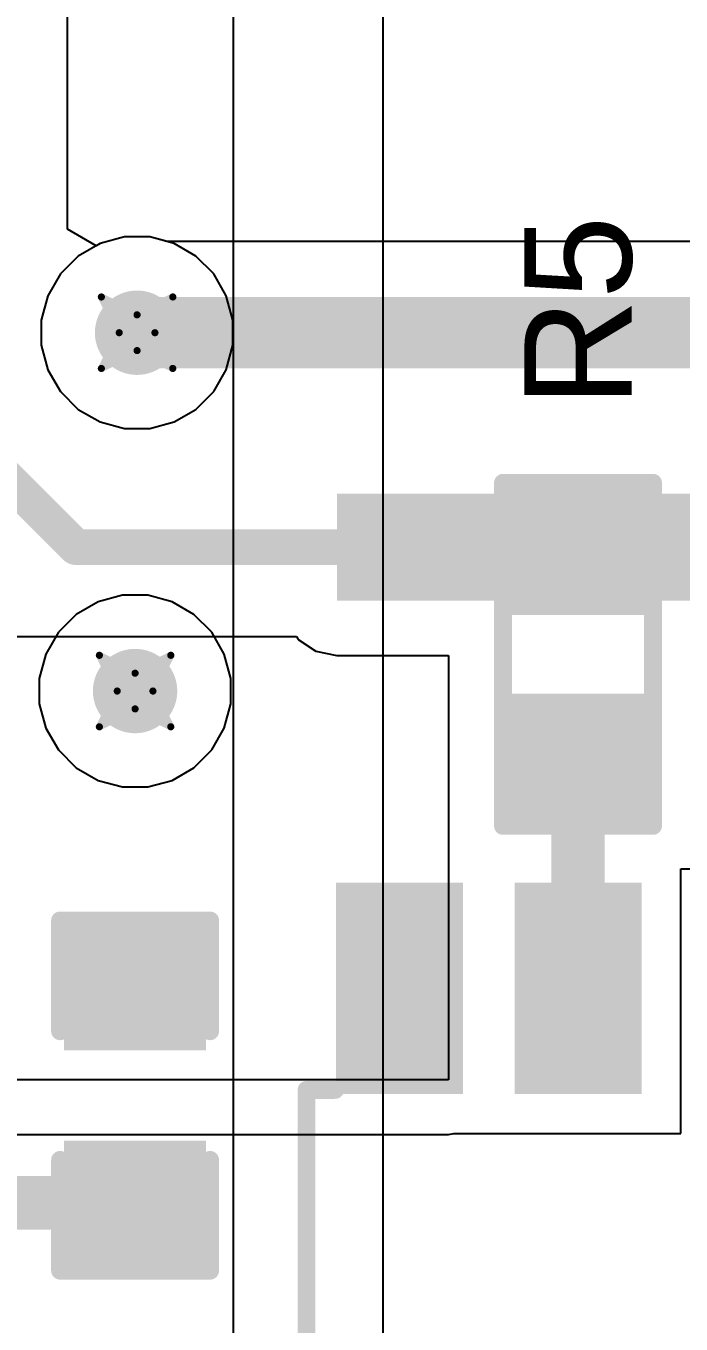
# Model space of a CAD drawing. Header units: inches. Extents: x -36 to 349, y -11 to 240.
# Drawn here: x 30.03 to 34.69, y 10.81 to 20.04 of the extents above; entities that cross this region are included whole.
import ezdxf

# ---------------------------------------------------------------- set-up
doc = ezdxf.new("R2010")
doc.units = ezdxf.units.IN
for name, color, linetype in [('Bottom Layer', 5, 'Continuous'), ('Drill Drawing', 1, 'Continuous'), ('Layer 1', 16, 'Continuous'), ('Layer 2', 76, 'Continuous'), ('Top Layer', 1, 'Continuous'), ('Top Overlay', 2, 'Continuous'), ('Top Paste', 8, 'Continuous'), ('Top Solder', 216, 'Continuous'), ('Via Holes', 16, 'Continuous')]:
    doc.layers.add(name, color=color, linetype=linetype)
doc.styles.add('Arial', font='', dxfattribs={"height": 0.2})
doc.styles.get('Arial').set_extended_font_data('Arial')

# ---------------------------------------------------------------- blocks, each defined once
blk = doc.blocks.new('R___0603_110')
at = {"layer": 'Top Layer'}
for points in [[(-0.381, 0.4445), (-0.381, -0.4445), (-1.143, -0.4445), (-1.143, 0.4445)], [(1.143, 0.4445), (1.143, -0.4445), (0.381, -0.4445), (0.381, 0.4445)]]:
    blk.add_hatch(color=1, dxfattribs=at).paths.add_polyline_path(points)
at = {"layer": 'Top Paste'}
for points in [[(-0.381, 0.4445), (-0.381, -0.4445), (-1.143, -0.4445), (-1.143, 0.4445)], [(1.143, 0.4445), (1.143, -0.4445), (0.381, -0.4445), (0.381, 0.4445)]]:
    blk.add_hatch(color=8, dxfattribs=at).paths.add_polyline_path(points)
at = {"layer": 'Top Solder'}
for points in [[(-0.2794, 0.5461), (-0.2794, -0.5461), (-1.2446, -0.5461), (-1.2446, 0.5461)], [(1.2446, 0.5461), (1.2446, -0.5461), (0.2794, -0.5461), (0.2794, 0.5461)]]:
    blk.add_hatch(color=216, dxfattribs=at).paths.add_polyline_path(points)
at = {"layer": 'Top Overlay'}
for points in [[(-1.2192, 0.5334, 0.127, 0.127, 0), (-1.2192, -0.5334, 0.127, 0.127, 0)], [(-1.2192, 0.5334, 0.127, 0.127, 0), (1.2192, 0.5334, 0.127, 0.127, 0)], [(1.2192, 0.5334, 0.127, 0.127, 0), (1.2192, -0.5334, 0.127, 0.127, 0)], [(-1.2192, -0.5334, 0.127, 0.127, 0), (1.2192, -0.5334, 0.127, 0.127, 0)]]:
    blk.add_lwpolyline(points, format="xyseb", dxfattribs=at)
for points in [[(-1.251, 0.5334, 0.0635, 0.0635, 1), (-1.1874, 0.5334, 0.0635, 0.0635, 1)], [(-1.251, 0.5334, 0.0635, 0.0635, 1), (-1.1874, 0.5334, 0.0635, 0.0635, 1)], [(1.1874, 0.5334, 0.0635, 0.0635, 1), (1.251, 0.5334, 0.0635, 0.0635, 1)], [(1.1874, 0.5334, 0.0635, 0.0635, 1), (1.251, 0.5334, 0.0635, 0.0635, 1)], [(-1.251, -0.5334, 0.0635, 0.0635, 1), (-1.1874, -0.5334, 0.0635, 0.0635, 1)], [(-1.251, -0.5334, 0.0635, 0.0635, 1), (-1.1874, -0.5334, 0.0635, 0.0635, 1)], [(1.1874, -0.5334, 0.0635, 0.0635, 1), (1.251, -0.5334, 0.0635, 0.0635, 1)], [(1.1874, -0.5334, 0.0635, 0.0635, 1), (1.251, -0.5334, 0.0635, 0.0635, 1)]]:
    blk.add_lwpolyline(points, format="xyseb", close=True, dxfattribs=at)
blk = doc.blocks.new('C___0603_139')
at = {"layer": 'Top Layer'}
for points in [[(-0.381, 0.4445), (-0.381, -0.4445), (-1.143, -0.4445), (-1.143, 0.4445)], [(1.143, 0.4445), (1.143, -0.4445), (0.381, -0.4445), (0.381, 0.4445)]]:
    blk.add_hatch(color=1, dxfattribs=at).paths.add_polyline_path(points)
at = {"layer": 'Top Paste'}
for points in [[(-0.381, 0.4445), (-0.381, -0.4445), (-1.143, -0.4445), (-1.143, 0.4445)], [(1.143, 0.4445), (1.143, -0.4445), (0.381, -0.4445), (0.381, 0.4445)]]:
    blk.add_hatch(color=8, dxfattribs=at).paths.add_polyline_path(points)
at = {"layer": 'Top Solder'}
for points in [[(-0.321, 0.5045), (-0.321, -0.5045), (-1.203, -0.5045), (-1.203, 0.5045)], [(1.203, 0.5045), (1.203, -0.5045), (0.321, -0.5045), (0.321, 0.5045)]]:
    blk.add_hatch(color=216, dxfattribs=at).paths.add_polyline_path(points)
at = {"layer": 'Top Overlay'}
for points in [[(-1.2446, -0.5334, 0.127, 0.127, 0), (-1.2446, 0.5334, 0.127, 0.127, 0)], [(-0.4572, 0.5334, 0.127, 0.127, 0), (-1.2446, 0.5334, 0.127, 0.127, 0)], [(1.2446, 0.5334, 0.127, 0.127, 0), (0.4572, 0.5334, 0.127, 0.127, 0)], [(1.2446, -0.5334, 0.127, 0.127, 0), (1.2446, 0.5334, 0.127, 0.127, 0)], [(-0.4572, -0.5334, 0.127, 0.127, 0), (-1.2446, -0.5334, 0.127, 0.127, 0)], [(1.2446, -0.5334, 0.127, 0.127, 0), (0.4572, -0.5334, 0.127, 0.127, 0)]]:
    blk.add_lwpolyline(points, format="xyseb", dxfattribs=at)
for points in [[(-1.2764, 0.5334, 0.0635, 0.0635, 1), (-1.2129, 0.5334, 0.0635, 0.0635, 1)], [(-1.2764, 0.5334, 0.0635, 0.0635, 1), (-1.2129, 0.5334, 0.0635, 0.0635, 1)], [(-0.489, 0.5334, 0.0635, 0.0635, 1), (-0.4255, 0.5334, 0.0635, 0.0635, 1)], [(0.4254, 0.5334, 0.0635, 0.0635, 1), (0.4889, 0.5334, 0.0635, 0.0635, 1)], [(1.2128, 0.5334, 0.0635, 0.0635, 1), (1.2763, 0.5334, 0.0635, 0.0635, 1)], [(1.2128, 0.5334, 0.0635, 0.0635, 1), (1.2763, 0.5334, 0.0635, 0.0635, 1)], [(-1.2764, -0.5334, 0.0635, 0.0635, 1), (-1.2129, -0.5334, 0.0635, 0.0635, 1)], [(-1.2764, -0.5334, 0.0635, 0.0635, 1), (-1.2129, -0.5334, 0.0635, 0.0635, 1)], [(-0.489, -0.5334, 0.0635, 0.0635, 1), (-0.4255, -0.5334, 0.0635, 0.0635, 1)], [(0.4254, -0.5334, 0.0635, 0.0635, 1), (0.4889, -0.5334, 0.0635, 0.0635, 1)], [(1.2128, -0.5334, 0.0635, 0.0635, 1), (1.2763, -0.5334, 0.0635, 0.0635, 1)], [(1.2128, -0.5334, 0.0635, 0.0635, 1), (1.2763, -0.5334, 0.0635, 0.0635, 1)]]:
    blk.add_lwpolyline(points, format="xyseb", close=True, dxfattribs=at)
blk = doc.blocks.new('SOP_8_165')
at = {"layer": 'Top Layer'}
for points in [[(-3.4, 2.255), (-2.1, 2.255), (-2.1, 1.555), (-3.4, 1.555)], [(2.1, 2.255), (3.4, 2.255), (3.4, 1.555), (2.1, 1.555)], [(-3.4, 0.985), (-2.1, 0.985), (-2.1, 0.285), (-3.4, 0.285)], [(2.1, 0.985), (3.4, 0.985), (3.4, 0.285), (2.1, 0.285)], [(-3.4, -0.285), (-2.1, -0.285), (-2.1, -0.985), (-3.4, -0.985)], [(2.1, -0.285), (3.4, -0.285), (3.4, -0.985), (2.1, -0.985)], [(-3.4, -1.555), (-2.1, -1.555), (-2.1, -2.255), (-3.4, -2.255)], [(2.1, -1.555), (3.4, -1.555), (3.4, -2.255), (2.1, -2.255)]]:
    blk.add_hatch(color=1, dxfattribs=at).paths.add_polyline_path(points)
at = {"layer": 'Top Overlay'}
blk.add_hatch(color=2, dxfattribs=at).paths.add_polyline_path([(-1.9794, 1.4721), (-1.7, 1.4721), (-1.7, 2.1325), (-1.9794, 2.1325)])
at = {"layer": 'Top Paste'}
for points in [[(-3.4, 2.255), (-2.1, 2.255), (-2.1, 1.555), (-3.4, 1.555)], [(2.1, 2.255), (3.4, 2.255), (3.4, 1.555), (2.1, 1.555)], [(-3.4, 0.985), (-2.1, 0.985), (-2.1, 0.285), (-3.4, 0.285)], [(2.1, 0.985), (3.4, 0.985), (3.4, 0.285), (2.1, 0.285)], [(-3.4, -0.285), (-2.1, -0.285), (-2.1, -0.985), (-3.4, -0.985)], [(2.1, -0.285), (3.4, -0.285), (3.4, -0.985), (2.1, -0.985)], [(-3.4, -1.555), (-2.1, -1.555), (-2.1, -2.255), (-3.4, -2.255)], [(2.1, -1.555), (3.4, -1.555), (3.4, -2.255), (2.1, -2.255)]]:
    blk.add_hatch(color=8, dxfattribs=at).paths.add_polyline_path(points)
at = {"layer": 'Top Solder'}
for points in [[(-3.5016, 2.3566), (-1.9984, 2.3566), (-1.9984, 1.4534), (-3.5016, 1.4534)], [(1.9984, 2.3566), (3.5016, 2.3566), (3.5016, 1.4534), (1.9984, 1.4534)], [(-3.5016, 1.0866), (-1.9984, 1.0866), (-1.9984, 0.1834), (-3.5016, 0.1834)], [(1.9984, 1.0866), (3.5016, 1.0866), (3.5016, 0.1834), (1.9984, 0.1834)], [(-3.5016, -0.1834), (-1.9984, -0.1834), (-1.9984, -1.0866), (-3.5016, -1.0866)], [(1.9984, -0.1834), (3.5016, -0.1834), (3.5016, -1.0866), (1.9984, -1.0866)], [(-3.5016, -1.4534), (-1.9984, -1.4534), (-1.9984, -2.3566), (-3.5016, -2.3566)], [(1.9984, -1.4534), (3.5016, -1.4534), (3.5016, -2.3566), (1.9984, -2.3566)]]:
    blk.add_hatch(color=216, dxfattribs=at).paths.add_polyline_path(points)
at = {"layer": 'Top Overlay'}
for points in [[(-2.0356, 2.5654, 0.127, 0.127, 0), (-2.0356, 2.3622, 0.127, 0.127, 0)], [(-2.0356, 2.5654, 0.127, 0.127, 0), (2.0284, 2.5654, 0.127, 0.127, 0)], [(2.0284, 2.5654, 0.127, 0.127, 0), (2.0284, 2.3622, 0.127, 0.127, 0)], [(-3.6866, 2.032, 0.127, 0.127, 0), (-3.6866, 1.778, 0.127, 0.127, 0)], [(-3.6866, 2.032, 0.127, 0.127, 0), (-3.5596, 1.905, 0.127, 0.127, 0)], [(-3.5596, 1.905, 0.127, 0.127, 0), (-3.6866, 1.778, 0.127, 0.127, 0)], [(-2.0356, -2.3622, 0.127, 0.127, 0), (-2.0356, -2.5654, 0.127, 0.127, 0)], [(2.0284, -2.3622, 0.127, 0.127, 0), (2.0284, -2.5654, 0.127, 0.127, 0)], [(-2.0356, -2.5654, 0.127, 0.127, 0), (2.0284, -2.5654, 0.127, 0.127, 0)]]:
    blk.add_lwpolyline(points, format="xyseb", dxfattribs=at)
for points in [[(-2.0673, 2.5654, 0.0635, 0.0635, 1), (-2.0038, 2.5654, 0.0635, 0.0635, 1)], [(-2.0673, 2.5654, 0.0635, 0.0635, 1), (-2.0038, 2.5654, 0.0635, 0.0635, 1)], [(1.9967, 2.5654, 0.0635, 0.0635, 1), (2.0602, 2.5654, 0.0635, 0.0635, 1)], [(1.9967, 2.5654, 0.0635, 0.0635, 1), (2.0602, 2.5654, 0.0635, 0.0635, 1)], [(-2.0673, 2.3622, 0.0635, 0.0635, 1), (-2.0038, 2.3622, 0.0635, 0.0635, 1)], [(1.9967, 2.3622, 0.0635, 0.0635, 1), (2.0602, 2.3622, 0.0635, 0.0635, 1)], [(-3.7183, 2.032, 0.0635, 0.0635, 1), (-3.6548, 2.032, 0.0635, 0.0635, 1)], [(-3.7183, 2.032, 0.0635, 0.0635, 1), (-3.6548, 2.032, 0.0635, 0.0635, 1)], [(-3.5913, 1.905, 0.0635, 0.0635, 1), (-3.5278, 1.905, 0.0635, 0.0635, 1)], [(-3.5913, 1.905, 0.0635, 0.0635, 1), (-3.5278, 1.905, 0.0635, 0.0635, 1)], [(-3.7183, 1.778, 0.0635, 0.0635, 1), (-3.6548, 1.778, 0.0635, 0.0635, 1)], [(-3.7183, 1.778, 0.0635, 0.0635, 1), (-3.6548, 1.778, 0.0635, 0.0635, 1)], [(-2.0673, -2.3622, 0.0635, 0.0635, 1), (-2.0038, -2.3622, 0.0635, 0.0635, 1)], [(1.9967, -2.3622, 0.0635, 0.0635, 1), (2.0602, -2.3622, 0.0635, 0.0635, 1)], [(-2.0673, -2.5654, 0.0635, 0.0635, 1), (-2.0038, -2.5654, 0.0635, 0.0635, 1)], [(-2.0673, -2.5654, 0.0635, 0.0635, 1), (-2.0038, -2.5654, 0.0635, 0.0635, 1)], [(1.9967, -2.5654, 0.0635, 0.0635, 1), (2.0602, -2.5654, 0.0635, 0.0635, 1)], [(1.9967, -2.5654, 0.0635, 0.0635, 1), (2.0602, -2.5654, 0.0635, 0.0635, 1)]]:
    blk.add_lwpolyline(points, format="xyseb", close=True, dxfattribs=at)

msp = doc.modelspace()

# ---------------------------------------------------------------- hatches: boundary and pattern name
at = {"layer": 'Bottom Layer'}
h = msp.add_hatch(color=5, dxfattribs=at)
edge = h.paths.add_edge_path()
edge.add_arc((30.8222, 17.8562), 0.3, 0, 360)
h = msp.add_hatch(color=5, dxfattribs=at)
edge = h.paths.add_edge_path()
edge.add_arc((30.808, 15.3094), 0.3, 0, 360)
at = {"layer": 'Layer 1'}
h = msp.add_hatch(color=16, dxfattribs=at)
edge = h.paths.add_edge_path()
edge.add_arc((30.8222, 17.8562), 0.3, 0, 360)
h = msp.add_hatch(color=16, dxfattribs=at)
edge = h.paths.add_edge_path()
edge.add_arc((30.808, 15.3094), 0.3, 0, 360)
at = {"layer": 'Layer 2'}
h = msp.add_hatch(color=76, dxfattribs=at)
edge = h.paths.add_edge_path()
edge.add_arc((30.8222, 17.8562), 0.3, 0, 360)
h = msp.add_hatch(color=76, dxfattribs=at)
edge = h.paths.add_edge_path()
edge.add_arc((30.808, 15.3094), 0.3, 0, 360)
at = {"layer": 'Top Layer'}
h = msp.add_hatch(color=1, dxfattribs=at)
edge = h.paths.add_edge_path()
edge.add_arc((30.8222, 17.8562), 0.3, 0, 360)
msp.add_hatch(color=1, dxfattribs=at).paths.add_polyline_path([(32.2431, 15.9512), (37.5771, 15.9512), (37.5771, 16.7132), (32.2431, 16.7132)])
h = msp.add_hatch(color=1, dxfattribs=at)
edge = h.paths.add_edge_path()
edge.add_arc((30.808, 15.3094), 0.3, 0, 360)
at = {"layer": 'Via Holes'}
h = msp.add_hatch(color=7, dxfattribs=at)
edge = h.paths.add_edge_path()
edge.add_arc((30.8222, 17.8562), 0.15, 0, 360)
h = msp.add_hatch(color=7, dxfattribs=at)
edge = h.paths.add_edge_path()
edge.add_arc((30.808, 15.3094), 0.15, 0, 360)

# ---------------------------------------------------------------- linework, layer by layer
at = {"layer": 'Bottom Layer'}
for p, q in [((30.5594, 18.4908), (30.4041, 18.4011)), ((30.7326, 18.5372), (30.5594, 18.4908)), ((30.9119, 18.5372), (30.7326, 18.5372)), ((31.0851, 18.4908), (30.9119, 18.5372)), ((31.2404, 18.4011), (31.0851, 18.4908)), ((30.4041, 18.4011), (30.2773, 18.2743)), ((31.3672, 18.2743), (31.2404, 18.4011)), ((30.2773, 18.2743), (30.1876, 18.1191)), ((31.4568, 18.1191), (31.3672, 18.2743)), ((30.1876, 18.1191), (30.1412, 17.9459)), ((31.5032, 17.9459), (31.4568, 18.1191)), ((30.1412, 17.9459), (30.1412, 17.7665)), ((31.5032, 17.7665), (31.5032, 17.9459)), ((30.1412, 17.7665), (30.1876, 17.5933)), ((31.4568, 17.5933), (31.5032, 17.7665)), ((30.1876, 17.5933), (30.2773, 17.4381)), ((31.3672, 17.4381), (31.4568, 17.5933)), ((30.2773, 17.4381), (30.4041, 17.3113)), ((31.2404, 17.3113), (31.3672, 17.4381)), ((30.4041, 17.3113), (30.5594, 17.2216)), ((31.0851, 17.2216), (31.2404, 17.3113)), ((30.5594, 17.2216), (30.7326, 17.1752)), ((30.7326, 17.1752), (30.9119, 17.1752)), ((30.9119, 17.1752), (31.0851, 17.2216)), ((30.7183, 15.9904), (30.5451, 15.944)), ((30.8976, 15.9904), (30.7183, 15.9904)), ((31.0708, 15.944), (30.8976, 15.9904)), ((30.5451, 15.944), (30.3898, 15.8543)), ((31.2261, 15.8543), (31.0708, 15.944)), ((30.3898, 15.8543), (30.263, 15.7275)), ((31.3529, 15.7275), (31.2261, 15.8543)), ((30.263, 15.7275), (30.1734, 15.5722)), ((31.4425, 15.5722), (31.3529, 15.7275)), ((30.1734, 15.5722), (30.127, 15.399)), ((31.489, 15.399), (31.4425, 15.5722)), ((30.127, 15.399), (30.127, 15.2197)), ((31.489, 15.2197), (31.489, 15.399)), ((30.127, 15.2197), (30.1734, 15.0465)), ((31.4425, 15.0465), (31.489, 15.2197)), ((30.1734, 15.0465), (30.263, 14.8912)), ((31.3529, 14.8912), (31.4425, 15.0465)), ((30.263, 14.8912), (30.3898, 14.7645)), ((31.2261, 14.7645), (31.3529, 14.8912)), ((30.3898, 14.7645), (30.5451, 14.6748)), ((31.0708, 14.6748), (31.2261, 14.7645)), ((30.5451, 14.6748), (30.7183, 14.6284)), ((30.8976, 14.6284), (31.0708, 14.6748)), ((30.7183, 14.6284), (30.8976, 14.6284))]:
    msp.add_line(p, q, dxfattribs=at)
at = {"layer": 'Drill Drawing'}
for points in [[(30.5682, 18.1102, 0.0508, 0.0508, 0), (30.8222, 17.9832, 0.0508, 0.0508, 0)], [(30.5682, 18.1102, 0.0508, 0.0508, 0), (30.6952, 17.8562, 0.0508, 0.0508, 0)], [(30.8222, 17.9832, 0.0508, 0.0508, 0), (31.0762, 18.1102, 0.0508, 0.0508, 0)], [(30.9492, 17.8562, 0.0508, 0.0508, 0), (31.0762, 18.1102, 0.0508, 0.0508, 0)], [(30.5682, 17.6022, 0.0508, 0.0508, 0), (30.6952, 17.8562, 0.0508, 0.0508, 0)], [(30.9492, 17.8562, 0.0508, 0.0508, 0), (31.0762, 17.6022, 0.0508, 0.0508, 0)], [(30.5682, 17.6022, 0.0508, 0.0508, 0), (30.8222, 17.7292, 0.0508, 0.0508, 0)], [(30.8222, 17.7292, 0.0508, 0.0508, 0), (31.0762, 17.6022, 0.0508, 0.0508, 0)], [(30.554, 15.5634, 0.0508, 0.0508, 0), (30.808, 15.4364, 0.0508, 0.0508, 0)], [(30.554, 15.5634, 0.0508, 0.0508, 0), (30.681, 15.3094, 0.0508, 0.0508, 0)], [(30.808, 15.4364, 0.0508, 0.0508, 0), (31.062, 15.5634, 0.0508, 0.0508, 0)], [(30.935, 15.3094, 0.0508, 0.0508, 0), (31.062, 15.5634, 0.0508, 0.0508, 0)], [(30.554, 15.0554, 0.0508, 0.0508, 0), (30.681, 15.3094, 0.0508, 0.0508, 0)], [(30.935, 15.3094, 0.0508, 0.0508, 0), (31.062, 15.0554, 0.0508, 0.0508, 0)], [(30.554, 15.0554, 0.0508, 0.0508, 0), (30.808, 15.1824, 0.0508, 0.0508, 0)], [(30.808, 15.1824, 0.0508, 0.0508, 0), (31.062, 15.0554, 0.0508, 0.0508, 0)]]:
    msp.add_lwpolyline(points, format="xyseb", dxfattribs=at)
for points in [[(30.5555, 18.1102, 0.0254, 0.0254, 1), (30.5809, 18.1102, 0.0254, 0.0254, 1)], [(30.5555, 18.1102, 0.0254, 0.0254, 1), (30.5809, 18.1102, 0.0254, 0.0254, 1)], [(31.0635, 18.1102, 0.0254, 0.0254, 1), (31.0889, 18.1102, 0.0254, 0.0254, 1)], [(31.0635, 18.1102, 0.0254, 0.0254, 1), (31.0889, 18.1102, 0.0254, 0.0254, 1)], [(30.8095, 17.9832, 0.0254, 0.0254, 1), (30.8349, 17.9832, 0.0254, 0.0254, 1)], [(30.8095, 17.9832, 0.0254, 0.0254, 1), (30.8349, 17.9832, 0.0254, 0.0254, 1)], [(30.6825, 17.8562, 0.0254, 0.0254, 1), (30.7079, 17.8562, 0.0254, 0.0254, 1)], [(30.6825, 17.8562, 0.0254, 0.0254, 1), (30.7079, 17.8562, 0.0254, 0.0254, 1)], [(30.9365, 17.8562, 0.0254, 0.0254, 1), (30.9619, 17.8562, 0.0254, 0.0254, 1)], [(30.9365, 17.8562, 0.0254, 0.0254, 1), (30.9619, 17.8562, 0.0254, 0.0254, 1)], [(30.8095, 17.7292, 0.0254, 0.0254, 1), (30.8349, 17.7292, 0.0254, 0.0254, 1)], [(30.8095, 17.7292, 0.0254, 0.0254, 1), (30.8349, 17.7292, 0.0254, 0.0254, 1)], [(30.5555, 17.6022, 0.0254, 0.0254, 1), (30.5809, 17.6022, 0.0254, 0.0254, 1)], [(30.5555, 17.6022, 0.0254, 0.0254, 1), (30.5809, 17.6022, 0.0254, 0.0254, 1)], [(31.0635, 17.6022, 0.0254, 0.0254, 1), (31.0889, 17.6022, 0.0254, 0.0254, 1)], [(31.0635, 17.6022, 0.0254, 0.0254, 1), (31.0889, 17.6022, 0.0254, 0.0254, 1)], [(30.5413, 15.5634, 0.0254, 0.0254, 1), (30.5667, 15.5634, 0.0254, 0.0254, 1)], [(30.5413, 15.5634, 0.0254, 0.0254, 1), (30.5667, 15.5634, 0.0254, 0.0254, 1)], [(31.0493, 15.5634, 0.0254, 0.0254, 1), (31.0747, 15.5634, 0.0254, 0.0254, 1)], [(31.0493, 15.5634, 0.0254, 0.0254, 1), (31.0747, 15.5634, 0.0254, 0.0254, 1)], [(30.7953, 15.4364, 0.0254, 0.0254, 1), (30.8207, 15.4364, 0.0254, 0.0254, 1)], [(30.7953, 15.4364, 0.0254, 0.0254, 1), (30.8207, 15.4364, 0.0254, 0.0254, 1)], [(30.6683, 15.3094, 0.0254, 0.0254, 1), (30.6937, 15.3094, 0.0254, 0.0254, 1)], [(30.6683, 15.3094, 0.0254, 0.0254, 1), (30.6937, 15.3094, 0.0254, 0.0254, 1)], [(30.9223, 15.3094, 0.0254, 0.0254, 1), (30.9477, 15.3094, 0.0254, 0.0254, 1)], [(30.9223, 15.3094, 0.0254, 0.0254, 1), (30.9477, 15.3094, 0.0254, 0.0254, 1)], [(30.7953, 15.1824, 0.0254, 0.0254, 1), (30.8207, 15.1824, 0.0254, 0.0254, 1)], [(30.7953, 15.1824, 0.0254, 0.0254, 1), (30.8207, 15.1824, 0.0254, 0.0254, 1)], [(30.5413, 15.0554, 0.0254, 0.0254, 1), (30.5667, 15.0554, 0.0254, 0.0254, 1)], [(30.5413, 15.0554, 0.0254, 0.0254, 1), (30.5667, 15.0554, 0.0254, 0.0254, 1)], [(31.0493, 15.0554, 0.0254, 0.0254, 1), (31.0747, 15.0554, 0.0254, 0.0254, 1)], [(31.0493, 15.0554, 0.0254, 0.0254, 1), (31.0747, 15.0554, 0.0254, 0.0254, 1)]]:
    msp.add_lwpolyline(points, format="xyseb", close=True, dxfattribs=at)
at = {"layer": 'Layer 1'}
for p, q in [((30.5594, 18.4908), (30.4041, 18.4011)), ((30.7326, 18.5372), (30.5594, 18.4908)), ((30.9119, 18.5372), (30.7326, 18.5372)), ((31.0851, 18.4908), (30.9119, 18.5372)), ((31.2404, 18.4011), (31.0851, 18.4908)), ((30.4041, 18.4011), (30.2773, 18.2743)), ((31.3672, 18.2743), (31.2404, 18.4011)), ((30.2773, 18.2743), (30.1876, 18.1191)), ((31.4568, 18.1191), (31.3672, 18.2743)), ((30.1876, 18.1191), (30.1412, 17.9459)), ((31.5032, 17.9459), (31.4568, 18.1191)), ((30.1412, 17.9459), (30.1412, 17.7665)), ((31.5032, 17.7665), (31.5032, 17.9459)), ((30.1412, 17.7665), (30.1876, 17.5933)), ((31.4568, 17.5933), (31.5032, 17.7665)), ((30.1876, 17.5933), (30.2773, 17.4381)), ((31.3672, 17.4381), (31.4568, 17.5933)), ((30.2773, 17.4381), (30.4041, 17.3113)), ((31.2404, 17.3113), (31.3672, 17.4381)), ((30.4041, 17.3113), (30.5594, 17.2216)), ((31.0851, 17.2216), (31.2404, 17.3113)), ((30.5594, 17.2216), (30.7326, 17.1752)), ((30.7326, 17.1752), (30.9119, 17.1752)), ((30.9119, 17.1752), (31.0851, 17.2216)), ((30.7183, 15.9904), (30.5451, 15.944)), ((30.8976, 15.9904), (30.7183, 15.9904)), ((31.0708, 15.944), (30.8976, 15.9904)), ((30.5451, 15.944), (30.3898, 15.8543)), ((31.2261, 15.8543), (31.0708, 15.944)), ((30.3898, 15.8543), (30.263, 15.7275)), ((31.3529, 15.7275), (31.2261, 15.8543)), ((30.263, 15.7275), (30.1734, 15.5722)), ((31.4425, 15.5722), (31.3529, 15.7275)), ((30.1734, 15.5722), (30.127, 15.399)), ((31.489, 15.399), (31.4425, 15.5722)), ((30.127, 15.399), (30.127, 15.2197)), ((31.489, 15.2197), (31.489, 15.399)), ((30.127, 15.2197), (30.1734, 15.0465)), ((31.4425, 15.0465), (31.489, 15.2197)), ((30.1734, 15.0465), (30.263, 14.8912)), ((31.3529, 14.8912), (31.4425, 15.0465)), ((30.263, 14.8912), (30.3898, 14.7645)), ((31.2261, 14.7645), (31.3529, 14.8912)), ((30.3898, 14.7645), (30.5451, 14.6748)), ((31.0708, 14.6748), (31.2261, 14.7645)), ((30.5451, 14.6748), (30.7183, 14.6284)), ((30.8976, 14.6284), (31.0708, 14.6748)), ((30.7183, 14.6284), (30.8976, 14.6284))]:
    msp.add_line(p, q, dxfattribs=at)
at = {"layer": 'Layer 2'}
for p, q in [((32.5718, 4.6639), (32.5718, 31.623)), ((31.505, 30.8419), (31.505, 10.2518))]:
    msp.add_line(p, q, dxfattribs=at)
at = {"layer": 'Top Layer'}
for p, q in [((30.3278, 18.5918), (30.3278, 33.24)), ((30.531, 18.4744), (30.3278, 18.5918)), ((30.5594, 18.4908), (30.531, 18.4744)), ((30.7326, 18.5372), (30.5594, 18.4908)), ((30.9119, 18.5372), (30.7326, 18.5372)), ((31.0371, 18.5036), (30.9119, 18.5372)), ((52.2314, 18.5036), (31.0371, 18.5036)), ((26.5822, 15.6972), (31.9546, 15.6972)), ((31.9546, 15.6972), (31.9684, 15.6765)), ((31.9684, 15.6765), (32.0944, 15.5923)), ((32.0944, 15.5923), (32.2431, 15.5627)), ((32.2431, 15.5627), (33.0376, 15.5627)), ((33.0376, 15.5627), (33.0376, 12.5462)), ((34.6886, 12.1652), (34.6886, 14.0462)), ((34.6886, 14.0462), (34.7831, 14.0462)), ((33.0376, 12.5462), (24.0162, 12.5462)), ((24.7308, 12.1577), (33.0376, 12.1577)), ((33.0376, 12.1577), (33.0751, 12.1652)), ((33.0751, 12.1652), (34.6886, 12.1652))]:
    msp.add_line(p, q, dxfattribs=at)
for points in [[(30.8222, 17.8562, 0.508, 0.508, 0), (52.2314, 17.8562, 0.508, 0.508, 0)], [(29.8099, 16.9097, 0.254, 0.254, 0), (30.3874, 16.3322, 0.254, 0.254, 0)], [(30.3874, 16.3322, 0.254, 0.254, 0), (32.6876, 16.3322, 0.254, 0.254, 0)], [(33.9576, 13.1962, 0.381, 0.381, 0), (33.9576, 14.8082, 0.381, 0.381, 0)], [(29.0923, 11.6722, 0.381, 0.381, 0), (30.808, 11.6722, 0.381, 0.381, 0)]]:
    msp.add_lwpolyline(points, format="xyseb", dxfattribs=at)
for points in [[(30.6952, 17.8562, 0.254, 0.254, 1), (30.9492, 17.8562, 0.254, 0.254, 1)], [(30.3239, 16.3322, 0.127, 0.127, 1), (30.4509, 16.3322, 0.127, 0.127, 1)], [(30.3239, 16.3322, 0.127, 0.127, 1), (30.4509, 16.3322, 0.127, 0.127, 1)], [(32.6241, 16.3322, 0.127, 0.127, 1), (32.7511, 16.3322, 0.127, 0.127, 1)], [(33.8623, 14.8082, 0.1905, 0.1905, 1), (34.0528, 14.8082, 0.1905, 0.1905, 1)], [(33.8623, 13.1962, 0.1905, 0.1905, 1), (34.0528, 13.1962, 0.1905, 0.1905, 1)], [(30.7127, 11.6722, 0.1905, 0.1905, 1), (30.9032, 11.6722, 0.1905, 0.1905, 1)]]:
    msp.add_lwpolyline(points, format="xyseb", close=True, dxfattribs=at)

# ---------------------------------------------------------------- block references
for name, p, rotation in [('R___0603_110', (33.9576, 15.5702), 90), ('SOP_8_165', (34.5926, 10.4462), 90), ('C___0603_139', (30.808, 12.4342), 270)]:
    msp.add_blockref(name, p, dxfattribs=dict(rotation=rotation))

# ---------------------------------------------------------------- texts
at = {"layer": 'Top Overlay', "style": 'Arial'}
msp.add_text('R5', height=0.762, rotation=90, dxfattribs=at).set_placement((34.3384, 17.3272))

doc.saveas('drawing.dxf')
